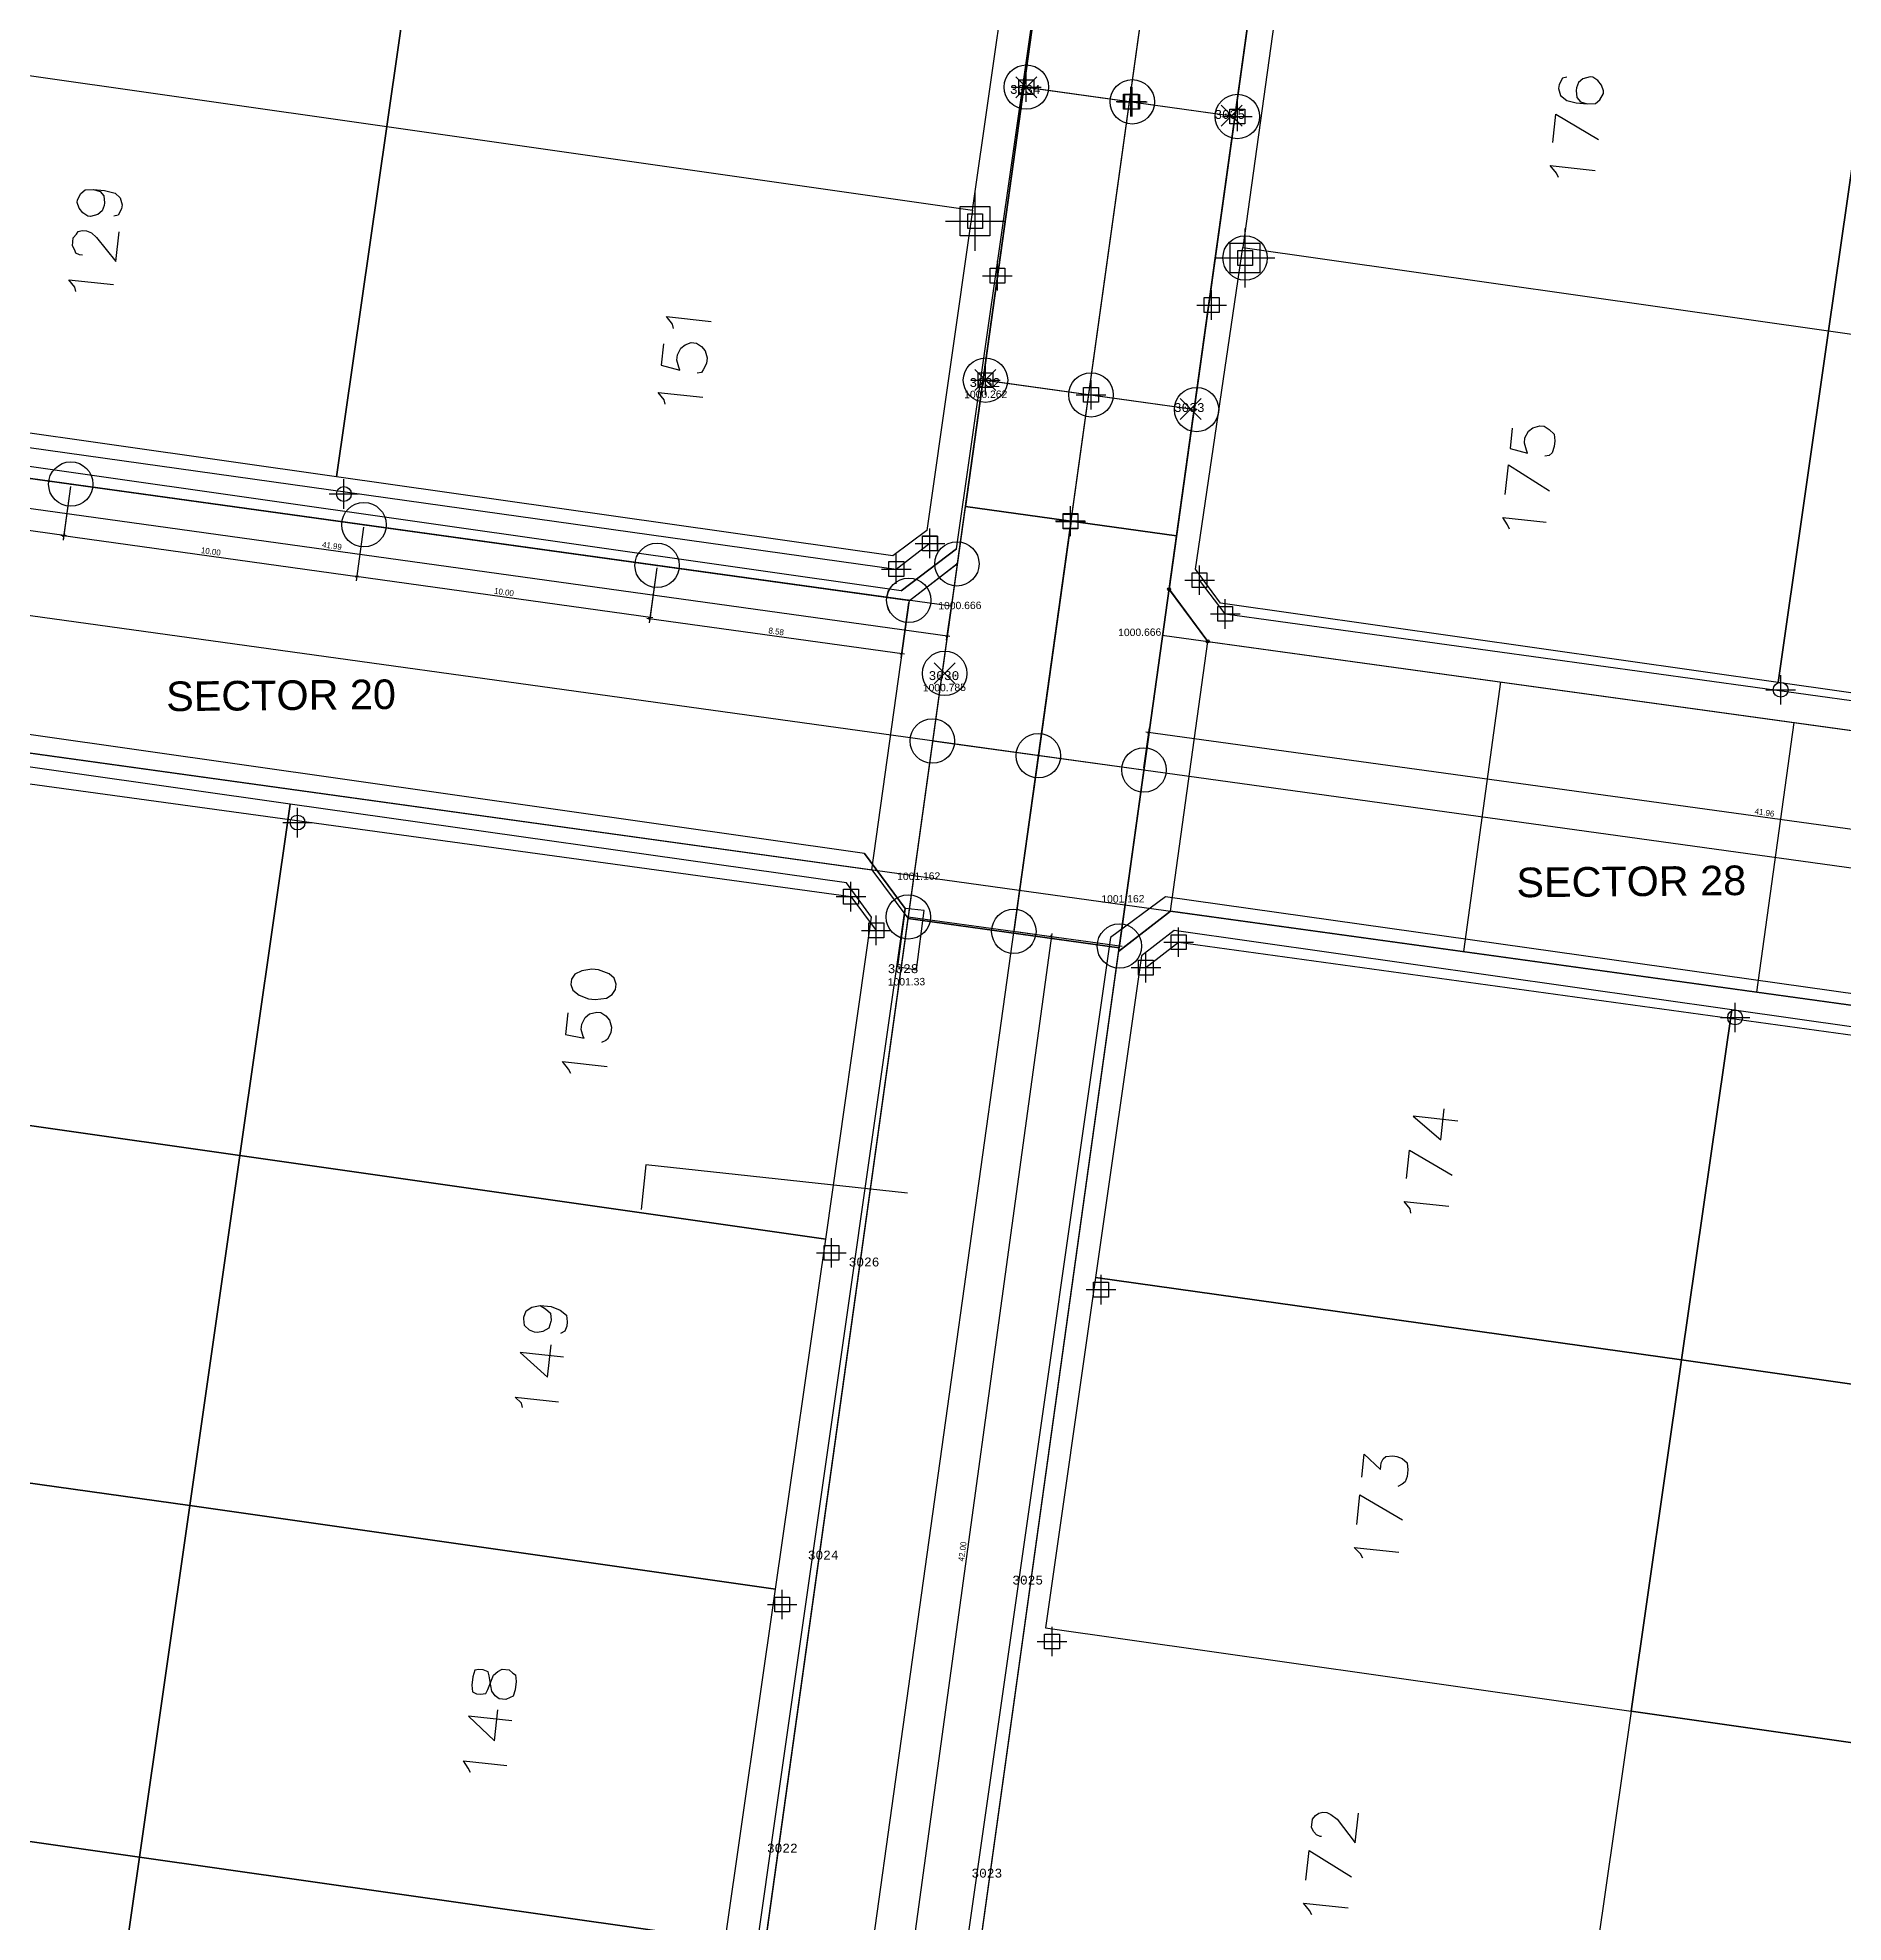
# Model space of a CAD drawing. Header units: metres. Extents: x 678 to 2349, y 417 to 1219.
# Drawn here: x 865.9 to 926.9, y 920.4 to 984.1 of the extents above; entities that cross this region are included whole.
import ezdxf
from ezdxf.enums import TextEntityAlignment as Align

# ---------------------------------------------------------------- set-up
doc = ezdxf.new("R2010")
doc.units = ezdxf.units.M
doc.header["$PDMODE"] = 32
doc.header["$PDSIZE"] = 1.5
doc.linetypes.add('DASHED', pattern=[0.75, 0.5, -0.25])
for name, color, linetype in [('12-CONDICIONES EXISTENTES', 2, 'Continuous'), ('C-ANNO-MATC-TEXT', 150, 'Continuous'), ('C-ROAD-PROF-TEXT', 11, 'Continuous'), ('linea 1', 1, 'Continuous'), ('LOTE 243', 1, 'Continuous'), ('puntos nov 7', 50, 'Continuous'), ('PUNTOS V', 4, 'Continuous'), ('V-NODE', 1, 'Continuous')]:
    doc.layers.add(name, color=color, linetype=linetype)
doc.layers.add('PDF2_area escolar', color=7, linetype='Continuous', true_color=0x989898)
doc.layers.add('PDF_Geometry', color=7, linetype='Continuous', true_color=0x797979)
doc.styles.add('CITY2', font='stylu.ttf', dxfattribs={"height": 0.2})
doc.styles.add('MONOTXT4', font='monotxt4.shx')
doc.styles.get("Standard").update_dxf_attribs({"font": 'arial.ttf'})
doc.dimstyles.new('COTAS2', dxfattribs={"dimtxt": 0.02, "dimasz": 0.1, "dimexe": 0.15, "dimexo": 0.08, "dimgap": 0.05, "dimtad": 1, "dimzin": 0, "dimdsep": 46, "dimtxsty": 'CITY2', "dimblk": 'ARCHTICK', "dimcen": 1, "dimdle": 0.1, "dimclrd": 1, "dimclre": 1, "dimclrt": 2, "dimadec": 0, "dimazin": 0, "dimtfac": 1, "dimtofl": 0, "dimtmove": 0, "dimatfit": 3, "dimldrblk": 'ARCHTICK', "dimfxl": 0.18, "dimtolj": 1, "dimtzin": 0, "dimarcsym": 0})

# ---------------------------------------------------------------- blocks, each defined once
blk = doc.blocks.new('*U270')
at = {"color": 0, "linetype": 'ByBlock', "lineweight": -2, "transparency": 16777216}
for p, q in [((-1, 0), (1, 0)), ((0, -1), (0, 1))]:
    blk.add_line(p, q, dxfattribs=at)
blk.add_circle((0, 0), 0.5, dxfattribs=at)
blk = doc.blocks.new('*U2283', base_point=(874.682, 957.559, 1001.709))
at = {"layer": 'V-NODE', "color": 50, "lineweight": -2, "xscale": 0.5, "yscale": 0.5, "zscale": 0.5}
blk.add_blockref('*U270', (874.682, 957.559, 1001.709), dxfattribs=at)
blk = doc.blocks.new('*U2286', base_point=(876.247, 968.663, 1001.155))
at = {"layer": 'V-NODE', "color": 50, "lineweight": -2, "xscale": 0.5, "yscale": 0.5, "zscale": 0.5}
blk.add_blockref('*U270', (876.247, 968.663, 1001.155), dxfattribs=at)
blk = doc.blocks.new('*U2456')
at = {"color": 0, "linetype": 'ByBlock', "lineweight": -2, "transparency": 16777216}
for p, q in [((0, -1), (0, 1)), ((-1, 0), (1, 0))]:
    blk.add_line(p, q, dxfattribs=at)
blk.add_lwpolyline([(-0.5, -0.5), (-0.5, 0.5), (0.5, 0.5), (0.5, -0.5)], close=True, dxfattribs=at)
blk = doc.blocks.new('*U2480', base_point=(897.575, 977.883, 1000.63))
at = {"layer": 'V-NODE', "color": 10, "lineweight": -2}
blk.add_blockref('*U2456', (897.575, 977.883, 1000.63), dxfattribs=at)
blk = doc.blocks.new('*U2483', base_point=(906.697, 976.64, 1000.781))
at = {"layer": 'V-NODE', "color": 10, "lineweight": -2}
blk.add_blockref('*U2456', (906.697, 976.64, 1000.781), dxfattribs=at)
blk = doc.blocks.new('*U2558')
at = {"color": 0, "linetype": 'ByBlock', "lineweight": -2, "transparency": 16777216}
for p, q in [((-1, 0), (1, 0)), ((0, -1), (0, 1))]:
    blk.add_line(p, q, dxfattribs=at)
blk.add_lwpolyline([(-0.5, -0.5), (-0.5, 0.5), (0.5, 0.5), (0.5, -0.5)], close=True, dxfattribs=at)
blk = doc.blocks.new('*U2759', base_point=(891.056, 931.133, 1003.201))
at = {"layer": 'V-NODE', "color": 130, "lineweight": -2, "xscale": 0.5, "yscale": 0.5, "zscale": 0.5}
blk.add_blockref('*U2558', (891.056, 931.133, 1003.201), dxfattribs=at)
blk = doc.blocks.new('*U2762', base_point=(900.174, 929.883, 1003.415))
at = {"layer": 'V-NODE', "color": 130, "lineweight": -2, "xscale": 0.5, "yscale": 0.5, "zscale": 0.5}
blk.add_blockref('*U2558', (900.174, 929.883, 1003.415), dxfattribs=at)
blk = doc.blocks.new('*U2765', base_point=(901.83, 941.775, 1002.659))
at = {"layer": 'V-NODE', "color": 130, "lineweight": -2, "xscale": 0.5, "yscale": 0.5, "zscale": 0.5}
blk.add_blockref('*U2558', (901.83, 941.775, 1002.659), dxfattribs=at)
blk = doc.blocks.new('*U2768', base_point=(892.72, 943.018, 1002.484))
at = {"layer": 'V-NODE', "color": 130, "lineweight": -2, "xscale": 0.5, "yscale": 0.5, "zscale": 0.5}
blk.add_blockref('*U2558', (892.72, 943.018, 1002.484), dxfattribs=at)
blk = doc.blocks.new('*U2771', base_point=(894.236, 953.916, 1001.882))
at = {"layer": 'V-NODE', "color": 130, "lineweight": -2, "xscale": 0.5, "yscale": 0.5, "zscale": 0.5}
blk.add_blockref('*U2558', (894.236, 953.916, 1001.882), dxfattribs=at)
blk = doc.blocks.new('*U2774', base_point=(893.381, 955.055, 1001.832))
at = {"layer": 'V-NODE', "color": 130, "lineweight": -2, "xscale": 0.5, "yscale": 0.5, "zscale": 0.5}
blk.add_blockref('*U2558', (893.381, 955.055, 1001.832), dxfattribs=at)
blk = doc.blocks.new('*U2777', base_point=(903.346, 952.656, 1002.103))
at = {"layer": 'V-NODE', "color": 130, "lineweight": -2, "xscale": 0.5, "yscale": 0.5, "zscale": 0.5}
blk.add_blockref('*U2558', (903.346, 952.656, 1002.103), dxfattribs=at)
blk = doc.blocks.new('*U2780', base_point=(904.451, 953.516, 1002.064))
at = {"layer": 'V-NODE', "color": 130, "lineweight": -2, "xscale": 0.5, "yscale": 0.5, "zscale": 0.5}
blk.add_blockref('*U2558', (904.451, 953.516, 1002.064), dxfattribs=at)
blk = doc.blocks.new('*U2783', base_point=(906.026, 964.61, 1001.429))
at = {"layer": 'V-NODE', "color": 130, "lineweight": -2, "xscale": 0.5, "yscale": 0.5, "zscale": 0.5}
blk.add_blockref('*U2558', (906.026, 964.61, 1001.429), dxfattribs=at)
blk = doc.blocks.new('*U2786', base_point=(905.158, 965.751, 1001.29))
at = {"layer": 'V-NODE', "color": 130, "lineweight": -2, "xscale": 0.5, "yscale": 0.5, "zscale": 0.5}
blk.add_blockref('*U2558', (905.158, 965.751, 1001.29), dxfattribs=at)
blk = doc.blocks.new('*U2789', base_point=(896.05, 966.989, 1001.237))
at = {"layer": 'V-NODE', "color": 130, "lineweight": -2, "xscale": 0.5, "yscale": 0.5, "zscale": 0.5}
blk.add_blockref('*U2558', (896.05, 966.989, 1001.237), dxfattribs=at)
blk = doc.blocks.new('*U2792', base_point=(894.913, 966.127, 1001.61))
at = {"layer": 'V-NODE', "color": 130, "lineweight": -2, "xscale": 0.5, "yscale": 0.5, "zscale": 0.5}
blk.add_blockref('*U2558', (894.913, 966.127, 1001.61), dxfattribs=at)
blk = doc.blocks.new('*U2795', base_point=(896.045, 966.995, 1001.239))
at = {"layer": 'V-NODE', "color": 130, "lineweight": -2, "xscale": 0.5, "yscale": 0.5, "zscale": 0.5}
blk.add_blockref('*U2558', (896.045, 966.995, 1001.239), dxfattribs=at)
blk = doc.blocks.new('*U2798', base_point=(897.575, 977.883, 1000.63))
at = {"layer": 'V-NODE', "color": 130, "lineweight": -2, "xscale": 0.5, "yscale": 0.5, "zscale": 0.5}
blk.add_blockref('*U2558', (897.575, 977.883, 1000.63), dxfattribs=at)
blk = doc.blocks.new('*U2801', base_point=(906.697, 976.64, 1000.781))
at = {"layer": 'V-NODE', "color": 130, "lineweight": -2, "xscale": 0.5, "yscale": 0.5, "zscale": 0.5}
blk.add_blockref('*U2558', (906.697, 976.64, 1000.781), dxfattribs=at)
blk = doc.blocks.new('base')
at = {"layer": 'PDF_Geometry', "lineweight": 25, "extrusion": (-0.000787417, 0.063364, 0.99799), "elevation": 0.026}
for points in [[(-314.355, -197.288), (-299.601, -195.681), (-292.744, -194.188), (-282.663, -192.111), (-274.476, -190.361), (-258.037, -185.154), (-248.029, -180.61), (-240.539, -177.71), (-228.643, -174.042), (-222.733, -172.714), (-217.384, -171.04), (-209.935, -169.248), (-202.16, -164.759), (-196.196, -160.284), (-195.073, -159.817), (-178.095, -157.457), (-154.298, -156.614), (-136.667, -154.611), (-124.436, -153.164), (-118.066, -151.474), (-100.79, -146.646), (-80.955, -140.967), (-73.385, -139.328), (-61.694, -135.822), (-40.504, -131.604), (-37.727, -130.872), (-17.661, -129.441), (1.311, -127.461), (21.092, -124.929), (41.006, -122.83), (47.376, -123.458), (63.592, -123.186), (81.402, -124.312), (85.639, -96.072), (88.705, -66.393), (92.811, -40.781), (97.16, -22.386), (100.596, -1.562), (102.483, 8.32), (109.691, 37.361), (117.528, 76.62), (126.217, 115.638), (131.513, 149.592), (134.682, 173.973), (136.916, 195.591), (139.956, 229.678), (141.558, 250.676), (142.614, 271.37), (143.252, 283.21), (147.066, 312.938), (152.58, 355.631), (153.554, 396.042), (150.869, 418.02), (151.777, 438.639), (150.959, 458.028), (151.777, 438.639), (150.869, 418.02), (153.554, 396.042), (152.58, 355.631), (147.066, 312.938), (143.252, 283.21), (142.614, 271.37), (141.558, 250.676), (139.956, 229.678), (136.916, 195.591), (134.682, 173.973), (131.513, 149.592), (126.217, 115.638), (117.528, 76.62), (109.691, 37.361), (102.483, 8.32), (100.596, -1.562), (97.16, -22.386), (92.811, -40.781), (88.705, -66.393), (85.639, -96.072), (81.402, -124.312), (63.592, -123.186), (47.376, -123.458), (41.006, -122.83), (21.092, -124.929), (1.311, -127.461), (-17.661, -129.441), (-37.727, -130.872), (-40.504, -131.604), (-61.694, -135.822), (-73.385, -139.328), (-80.955, -140.967), (-100.79, -146.646), (-118.066, -151.474), (-124.436, -153.164), (-136.667, -154.611), (-154.298, -156.614), (-178.095, -157.457), (-195.073, -159.817), (-196.196, -160.284), (-202.16, -164.759), (-209.935, -169.248), (-217.384, -171.04), (-222.733, -172.714), (-228.643, -174.042), (-240.539, -177.71), (-248.029, -180.61), (-258.037, -185.154), (-274.476, -190.361), (-282.663, -192.111), (-292.744, -194.188), (-299.601, -195.681), (-314.355, -197.288), (-312.178, -178.446), (-309.146, -157.898), (-306.876, -132.899), (-305.823, -118.002), (-298.643, -78.802), (-291.055, -45.077), (-282.252, -15.116), (-275.645, 10.473), (-270.319, 33.898), (-263.825, 63.164), (-258.15, 86.408), (-284.424, 123.888)], [(-11.71, 51.199), (-13.594, 49.803), (-24.492, -20.249), (-23.096, -22.133), (15.367, -28.112), (17.206, -26.71), (28.103, 43.341), (26.707, 45.225)], [(-34.407, 34.086), (-34.264, 34.116), (-34.145, 34.333), (-34.129, 34.47), (-34.193, 34.71), (-34.405, 34.874), (-34.719, 34.959), (-35.085, 35.003), (-35.365, 34.99), (-35.518, 34.869), (-35.637, 34.652), (-35.648, 34.561), (-35.579, 34.367), (-35.458, 34.213), (-35.286, 34.1), (-35.195, 34.089), (-34.956, 34.152), (-34.802, 34.273), (-34.734, 34.45), (-34.723, 34.542), (-34.741, 34.776), (-34.862, 34.929), (-35.085, 35.003)], [(-33.909, 36.299), (-34.024, 35.339), (-35.45, 36.206)], [(-34.091, 37.48), (-34.016, 37.332), (-33.815, 37.076), (-35.323, 37.257)], [(15.408, 37.266), (15.184, 37.339), (15.064, 37.493), (15.046, 37.727), (15.057, 37.819), (15.124, 37.996), (15.278, 38.116), (15.518, 38.18), (15.609, 38.169), (15.781, 38.056), (15.901, 37.902), (15.971, 37.708), (15.96, 37.617), (15.841, 37.399), (15.687, 37.279), (15.408, 37.266), (15.042, 37.31), (14.682, 37.4), (14.515, 37.559), (14.452, 37.799), (14.468, 37.936), (14.587, 38.153), (14.73, 38.183)], [(15.814, 39.489), (15.906, 39.478), (16.037, 39.416), (16.072, 39.319), (16.147, 39.171), (16.114, 38.897), (16.006, 38.771), (15.949, 38.685), (15.807, 38.656), (15.67, 38.672), (15.492, 38.74), (15.326, 38.899), (14.683, 39.718), (14.562, 38.713)], [(16.055, 40.712), (16.084, 40.57), (16.285, 40.314), (14.776, 40.495)], [(-4.121, 42.216), (-4.092, 42.073), (-3.891, 41.817), (-5.399, 41.999)], [(-3.781, 42.731), (-3.693, 43.463), (-4.322, 43.631), (-4.287, 43.534), (-4.223, 43.295), (-4.245, 43.112), (-4.364, 42.894), (-4.518, 42.774), (-4.711, 42.704), (-4.894, 42.726), (-5.066, 42.84), (-5.187, 42.993), (-5.251, 43.233), (-5.229, 43.416), (-5.11, 43.633), (-5.053, 43.719), (-4.91, 43.748)], [(-13.594, 49.803), (-11.71, 51.199), (26.707, 45.225), (28.103, 43.341)], [(-3.813, 44.775), (-3.784, 44.633), (-3.583, 44.377), (-5.091, 44.558)], [(-32.421, 45.95), (-32.339, 46.636), (-32.922, 46.799), (-32.887, 46.702), (-32.823, 46.462), (-32.845, 46.279), (-32.964, 46.062), (-33.118, 45.941), (-33.357, 45.877), (-33.495, 45.894), (-33.666, 46.007), (-33.833, 46.166), (-33.851, 46.4), (-33.829, 46.583), (-33.756, 46.806), (-33.653, 46.887), (-33.511, 46.916)], [(-32.151, 48.19), (-32.273, 47.184), (-33.647, 48.092)], [(-32.288, 49.365), (-32.213, 49.217), (-32.058, 48.967), (-33.52, 49.143)], [(8.705, 193.58), (-11.713, 61.957), (-10.362, 60.079), (28.101, 54.1), (29.985, 55.496), (58.5, 239.445)], [(-10.362, 60.079), (-11.713, 61.957), (-11.43, 63.917), (-12.064, 64.04), (-12.352, 62.034), (-11.713, 61.957)], [(-0.267, 65.354), (-0.179, 66.086), (-0.813, 66.208), (-0.773, 66.157), (-0.709, 65.918), (-0.731, 65.735), (-0.85, 65.517), (-1.004, 65.397), (-1.243, 65.333), (-1.38, 65.349), (-1.552, 65.463), (-1.673, 65.616), (-1.737, 65.856), (-1.715, 66.039), (-1.596, 66.256), (-1.545, 66.296), (-1.396, 66.371)], [(-0.345, 67.404), (-0.27, 67.256), (-0.069, 67), (-1.577, 67.181)], [(-30.293, 69.389), (-28.785, 69.207), (-29.707, 70.014), (-29.834, 68.963)], [(-28.531, 71.31), (-28.647, 70.35), (-30.073, 71.217)], [(-11.664, 71.596), (-2.843, 70.533), (-2.661, 72.042)], [(-28.668, 72.486), (-28.639, 72.343), (-28.438, 72.087), (-29.946, 72.269)], [(0.785, 75.244), (0.614, 75.357), (0.447, 75.516), (0.429, 75.75), (0.435, 75.796), (0.508, 76.019), (0.707, 76.134), (0.896, 76.158), (0.987, 76.147), (1.164, 76.079), (1.331, 75.92), (1.349, 75.686), (1.343, 75.64), (1.27, 75.417), (1.071, 75.302), (0.785, 75.244), (0.42, 75.288), (0.111, 75.418), (-0.101, 75.582), (-0.119, 75.816), (-0.103, 75.953), (-0.035, 76.131), (0.113, 76.206)], [(0.024, 77.005), (1.486, 76.828), (0.569, 77.681), (0.437, 76.584)], [(1.432, 78.69), (1.462, 78.547), (1.668, 78.337), (0.206, 78.513)], [(-26.897, 81.407), (-26.991, 80.63), (-27.53, 81.159), (-27.558, 80.93), (-27.62, 80.799), (-27.722, 80.718), (-27.956, 80.7), (-28.093, 80.717), (-28.271, 80.785), (-28.437, 80.944), (-28.455, 81.178), (-28.428, 81.406), (-28.36, 81.584), (-28.258, 81.664), (-28.109, 81.739)], [(-26.705, 83.007), (-26.826, 82.002), (-28.252, 82.869)], [(-26.892, 84.143), (-26.818, 83.995), (-26.611, 83.784), (-28.119, 83.966)], [(1.922, 89.296), (3.385, 89.12), (2.513, 89.967), (2.386, 88.916)], [(3.336, 91.027), (3.411, 90.879), (3.566, 90.628), (2.104, 90.804)], [(-25.387, 93.56), (-25.341, 93.555), (-25.21, 93.492), (-25.129, 93.39), (-25.054, 93.242), (-25.087, 92.968), (-25.195, 92.841), (-25.298, 92.761), (-25.44, 92.732), (-25.577, 92.748), (-25.709, 92.811), (-25.921, 92.975), (-26.519, 93.789), (-26.64, 92.784)], [(-24.839, 95.024), (-24.961, 94.019), (-26.381, 94.932)], [(-25.022, 96.206), (-24.947, 96.057), (-24.746, 95.801), (-26.254, 95.983)]]:
    blk.add_lwpolyline(points, dxfattribs=at)
for points in [[(5.475, 35.263), (3.626, 23.383), (23.432, 20.348), (25.275, 32.182)], [(-14.28, 38.339), (-16.128, 26.459), (3.626, 23.383), (5.475, 35.263)], [(-43.143, 42.79), (-44.986, 30.956), (-25.186, 27.875), (-23.388, 39.714)], [(-62.897, 45.866), (-64.746, 33.986), (-44.986, 30.956), (-43.143, 42.79)], [(5.475, 35.263), (7.318, 47.098), (26.118, 44.183), (26.957, 43.062), (25.275, 32.182)], [(-14.28, 38.339), (-12.603, 49.173), (-11.437, 50.006), (7.318, 47.098), (5.475, 35.263)], [(-43.143, 42.79), (-41.294, 54.67), (-22.494, 51.756), (-21.661, 50.589), (-23.388, 39.714)], [(-62.897, 45.866), (-61.215, 56.746), (-60.048, 57.579), (-41.294, 54.67), (-43.143, 42.79)], [(10.87, 70.041), (9.022, 58.161), (27.822, 55.246), (28.943, 56.085), (30.67, 66.96)], [(-8.884, 73.116), (-10.566, 62.236), (-9.733, 61.069), (9.022, 58.161), (10.87, 70.041)], [(-37.747, 77.567), (-39.59, 65.733), (-20.79, 62.819), (-19.669, 63.657), (-17.987, 74.538)], [(-0.383, 64.394), (-0.452, 64.588), (-0.664, 64.753), (-0.973, 64.883), (-1.201, 64.91), (-1.578, 64.863), (-1.777, 64.748), (-1.891, 64.576), (-1.913, 64.393), (-1.844, 64.199), (-1.677, 64.04), (-1.323, 63.905), (-1.094, 63.877), (-0.763, 63.93), (-0.518, 64.04), (-0.405, 64.212)], [(-57.502, 80.643), (-59.183, 69.763), (-58.345, 68.642), (-39.59, 65.733), (-37.747, 77.567)], [(12.713, 81.875), (10.87, 70.041), (30.67, 66.96), (32.473, 78.845)], [(-7.041, 84.951), (-8.884, 73.116), (10.87, 70.041), (12.713, 81.875)], [(-35.898, 89.447), (-37.747, 77.567), (-17.987, 74.538), (-16.144, 86.372)], [(-55.653, 92.523), (-57.502, 80.643), (-37.747, 77.567), (-35.898, 89.447)], [(14.562, 93.755), (12.713, 81.875), (32.473, 78.845), (34.316, 90.68)], [(-5.192, 96.831), (-7.041, 84.951), (12.713, 81.875), (14.562, 93.755)], [(3.258, 88.069), (3.24, 88.303), (3.108, 88.365), (2.971, 88.381), (2.783, 88.358), (2.721, 88.226), (2.591, 87.917), (2.523, 87.74), (2.369, 87.619), (2.221, 87.544), (1.993, 87.572), (1.866, 87.68), (1.78, 87.737), (1.762, 87.971), (1.795, 88.245), (1.869, 88.468), (1.966, 88.503), (2.114, 88.577), (2.342, 88.55), (2.468, 88.442), (2.589, 88.288), (2.613, 88.1), (2.665, 87.769), (2.695, 87.626), (2.872, 87.559), (3.009, 87.542), (3.152, 87.571), (3.225, 87.794)], [(-53.81, 104.357), (-55.653, 92.523), (-35.898, 89.447), (-34.055, 101.282)], [(16.405, 105.59), (14.562, 93.755), (34.316, 90.68), (36.165, 102.56)], [(-3.349, 108.665), (-5.192, 96.831), (14.562, 93.755), (16.405, 105.59)]]:
    blk.add_lwpolyline(points, close=True, dxfattribs=at)
blk.add_lwpolyline([(-45.276, 166.718), (-60.33, 69.484), (-58.98, 67.605), (-20.511, 61.672), (-18.633, 63.023), (0.247, 184.698, 0.636424), (-2.755, 186.728), (-17.682, 177.908)], format="xyb", dxfattribs=at)
blk = doc.blocks.new('*U3341')
at = {"color": 0, "linetype": 'ByBlock', "lineweight": -2, "transparency": 16777216}
for p, q in [((-1, 0), (1, 0)), ((0, -1), (0, 1))]:
    blk.add_line(p, q, dxfattribs=at)
blk.add_circle((0, 0), 0.5, dxfattribs=at)
blk = doc.blocks.new('*U3422', base_point=(923.253, 950.972, 1002.288))
at = {"layer": 'V-NODE', "color": 90, "lineweight": -2, "xscale": 0.5, "yscale": 0.5, "zscale": 0.5}
blk.add_blockref('*U3341', (923.253, 950.972, 1002.288), dxfattribs=at)
blk = doc.blocks.new('*U3425', base_point=(924.793, 962.045, 1001.664))
at = {"layer": 'V-NODE', "color": 90, "lineweight": -2, "xscale": 0.5, "yscale": 0.5, "zscale": 0.5}
blk.add_blockref('*U3341', (924.793, 962.045, 1001.664), dxfattribs=at)
blk = doc.blocks.new('*U3815')
at = {"color": 0, "linetype": 'ByBlock', "lineweight": -2, "transparency": 16777216}
for p, q in [((-0.71, -0.71), (0.71, 0.71)), ((-0.71, 0.71), (0.71, -0.71))]:
    blk.add_line(p, q, dxfattribs=at)
blk = doc.blocks.new('*U3830', base_point=(896.55, 962.6, 1000.785))
at = {"layer": 'V-NODE', "lineweight": -2, "xscale": 0.5, "yscale": 0.5, "zscale": 0.5}
blk.add_blockref('*U3815', (896.55, 962.6, 1000.785), dxfattribs=at)
blk = doc.blocks.new('*U3833', base_point=(897.92, 972.51, 1000.262))
at = {"layer": 'V-NODE', "lineweight": -2, "xscale": 0.5, "yscale": 0.5, "zscale": 0.5}
blk.add_blockref('*U3815', (897.92, 972.51, 1000.262), dxfattribs=at)
blk = doc.blocks.new('*U3836', base_point=(904.86, 971.54, 1000.262))
at = {"layer": 'V-NODE', "lineweight": -2, "xscale": 0.5, "yscale": 0.5, "zscale": 0.5}
blk.add_blockref('*U3815', (904.86, 971.54, 1000.262), dxfattribs=at)
blk = doc.blocks.new('*U3839', base_point=(899.31, 982.41, 999.739))
at = {"layer": 'V-NODE', "lineweight": -2, "xscale": 0.5, "yscale": 0.5, "zscale": 0.5}
blk.add_blockref('*U3815', (899.31, 982.41, 999.739), dxfattribs=at)
blk = doc.blocks.new('*U3842', base_point=(906.24, 981.45, 999.739))
at = {"layer": 'V-NODE', "lineweight": -2, "xscale": 0.5, "yscale": 0.5, "zscale": 0.5}
blk.add_blockref('*U3815', (906.24, 981.45, 999.739), dxfattribs=at)
blk = doc.blocks.new('_ArchTick')
at = {"color": 0, "linetype": 'ByBlock', "const_width": 0.15}
blk.add_lwpolyline([(-0.5, -0.5), (0.5, 0.5)], dxfattribs=at)
blk = doc.blocks.new('*D3922')
at = {"layer": 'Defpoints', "color": 0, "transparency": 16777216}
for p in [(855.166, 970.643, 1001.631), (896.762, 964.872, 1001.631), (896.623, 963.874)]:
    blk.add_point(p, dxfattribs=at)
at = {"layer": 'PUNTOS V', "color": 1, "linetype": 'Continuous', "lineweight": -2, "transparency": 16777216}
for p, q in [((855.155, 970.563), (855.007, 969.495)), ((896.751, 964.793), (896.602, 963.725))]:
    blk.add_line(p, q, dxfattribs=at)
at = {"layer": 'PUNTOS V', "color": 1, "lineweight": -2, "transparency": 16777216}
blk.add_line((854.928, 969.658), (896.722, 963.86), dxfattribs=at)
at = {"layer": 'PUNTOS V', "color": 1, "lineweight": -2, "transparency": 16777216, "xscale": 0.1, "yscale": 0.1, "zscale": 0.1}
for p, rotation in [((855.027, 969.644), 172.1021511894504), ((896.623, 963.874), 352.1021511894503)]:
    blk.add_blockref('_ArchTick', p, dxfattribs=dict(at, rotation=rotation))
at = {"layer": 'PUNTOS V', "color": 2, "transparency": 16777216, "insert": (875.846, 966.912), "char_height": 0.2, "attachment_point": 5, "rotation": 352.10215, "style": 'CITY2'}
blk.add_mtext('\\A1;41.99', dxfattribs=at)
blk = doc.blocks.new('*D4304')
at = {"layer": 'Defpoints', "color": 0, "transparency": 16777216}
for p in [(898.884, 953.883, 1001.631), (893.078, 912.286, 1001.631), (894.449, 912.098)]:
    blk.add_point(p, dxfattribs=at)
at = {"layer": 'PUNTOS V', "color": 1, "lineweight": -2, "transparency": 16777216}
blk.add_line((900.162, 953.808), (894.435, 911.999), dxfattribs=at)
at = {"layer": 'PUNTOS V', "color": 1, "linetype": 'Continuous', "lineweight": -2, "transparency": 16777216}
for p, q in [((898.963, 953.872), (900.297, 953.689)), ((893.157, 912.275), (894.597, 912.078))]:
    blk.add_line(p, q, dxfattribs=at)
at = {"layer": 'PUNTOS V', "color": 1, "lineweight": -2, "transparency": 16777216, "xscale": 0.1, "yscale": 0.1, "zscale": 0.1}
for p, rotation in [((900.149, 953.709), 82.20016824873524), ((894.449, 912.098), 262.2001682487353)]:
    blk.add_blockref('_ArchTick', p, dxfattribs=dict(at, rotation=rotation))
at = {"layer": 'PUNTOS V', "color": 2, "transparency": 16777216, "insert": (897.145, 932.925), "char_height": 0.2, "attachment_point": 5, "rotation": 82.20017, "style": 'CITY2'}
blk.add_mtext('\\A1;42.00', dxfattribs=at)
blk = doc.blocks.new('*D4316')
at = {"layer": 'Defpoints', "color": 0, "transparency": 16777216}
for p in [(886.831, 966.25), (895.334, 965.07), (895.085, 963.274)]:
    blk.add_point(p, dxfattribs=at)
at = {"layer": 'PUNTOS V', "color": 1, "linetype": 'Continuous', "lineweight": -2, "transparency": 16777216}
for p, q in [((886.82, 966.171), (886.561, 964.306)), ((895.323, 964.991), (895.064, 963.126))]:
    blk.add_line(p, q, dxfattribs=at)
at = {"layer": 'PUNTOS V', "color": 1, "lineweight": -2, "transparency": 16777216}
blk.add_line((886.483, 964.468), (895.184, 963.261), dxfattribs=at)
at = {"layer": 'PUNTOS V', "color": 1, "lineweight": -2, "transparency": 16777216, "xscale": 0.1, "yscale": 0.1, "zscale": 0.1}
for p, rotation in [((886.582, 964.454), 172.099264543377), ((895.085, 963.274), 352.0992645433769)]:
    blk.add_blockref('_ArchTick', p, dxfattribs=dict(at, rotation=rotation))
at = {"layer": 'PUNTOS V', "color": 2, "transparency": 16777216, "insert": (890.855, 964.017), "char_height": 0.2, "attachment_point": 5, "rotation": 352.09926, "style": 'CITY2'}
blk.add_mtext('\\A1;8.58', dxfattribs=at)
blk = doc.blocks.new('*D4317')
at = {"layer": 'Defpoints', "color": 0, "transparency": 16777216}
for p in [(856.798, 970.416), (867.021, 968.998), (866.781, 967.271)]:
    blk.add_point(p, dxfattribs=at)
at = {"layer": 'PUNTOS V', "color": 1, "linetype": 'Continuous', "lineweight": -2, "transparency": 16777216}
for p, q in [((856.787, 970.337), (856.538, 968.541)), ((867.01, 968.919), (866.761, 967.123))]:
    blk.add_line(p, q, dxfattribs=at)
at = {"layer": 'PUNTOS V', "color": 1, "lineweight": -2, "transparency": 16777216}
blk.add_line((856.459, 968.703), (866.881, 967.258), dxfattribs=at)
at = {"layer": 'PUNTOS V', "color": 1, "lineweight": -2, "transparency": 16777216, "xscale": 0.1, "yscale": 0.1, "zscale": 0.1}
for p, rotation in [((856.558, 968.689), 172.1030709226915), ((866.781, 967.271), 352.1030709226915)]:
    blk.add_blockref('_ArchTick', p, dxfattribs=dict(at, rotation=rotation))
at = {"layer": 'PUNTOS V', "color": 2, "transparency": 16777216, "insert": (861.691, 968.133), "char_height": 0.2, "attachment_point": 5, "rotation": 352.10307, "style": 'CITY2'}
blk.add_mtext('\\A1;10.32', dxfattribs=at)
blk = doc.blocks.new('*D4318')
at = {"layer": 'Defpoints', "color": 0, "transparency": 16777216}
for p in [(867.021, 968.998), (876.926, 967.624), (876.684, 965.881)]:
    blk.add_point(p, dxfattribs=at)
at = {"layer": 'PUNTOS V', "color": 1, "linetype": 'Continuous', "lineweight": -2, "transparency": 16777216}
for p, q in [((867.01, 968.919), (866.759, 967.106)), ((876.915, 967.545), (876.664, 965.732))]:
    blk.add_line(p, q, dxfattribs=at)
at = {"layer": 'PUNTOS V', "color": 1, "lineweight": -2, "transparency": 16777216}
blk.add_line((866.68, 967.269), (876.783, 965.867), dxfattribs=at)
at = {"layer": 'PUNTOS V', "color": 1, "lineweight": -2, "transparency": 16777216, "xscale": 0.1, "yscale": 0.1, "zscale": 0.1}
for p, rotation in [((866.779, 967.255), 172.1024535923152), ((876.684, 965.881), 352.1024535923152)]:
    blk.add_blockref('_ArchTick', p, dxfattribs=dict(at, rotation=rotation))
at = {"layer": 'PUNTOS V', "color": 2, "transparency": 16777216, "insert": (871.753, 966.72), "char_height": 0.2, "attachment_point": 5, "rotation": 352.10245, "style": 'CITY2'}
blk.add_mtext('\\A1;10.00', dxfattribs=at)
blk = doc.blocks.new('*D4319')
at = {"layer": 'Defpoints', "color": 0, "transparency": 16777216}
for p in [(876.926, 967.624), (886.831, 966.25), (886.589, 964.507)]:
    blk.add_point(p, dxfattribs=at)
at = {"layer": 'PUNTOS V', "color": 1, "linetype": 'Continuous', "lineweight": -2, "transparency": 16777216}
for p, q in [((876.915, 967.545), (876.664, 965.732)), ((886.82, 966.171), (886.569, 964.358))]:
    blk.add_line(p, q, dxfattribs=at)
at = {"layer": 'PUNTOS V', "color": 1, "lineweight": -2, "transparency": 16777216}
blk.add_line((876.585, 965.895), (886.688, 964.493), dxfattribs=at)
at = {"layer": 'PUNTOS V', "color": 1, "lineweight": -2, "transparency": 16777216, "xscale": 0.1, "yscale": 0.1, "zscale": 0.1}
for p, rotation in [((876.684, 965.881), 172.1024535923152), ((886.589, 964.507), 352.1024535923152)]:
    blk.add_blockref('_ArchTick', p, dxfattribs=dict(at, rotation=rotation))
at = {"layer": 'PUNTOS V', "color": 2, "transparency": 16777216, "insert": (881.658, 965.346), "char_height": 0.2, "attachment_point": 5, "rotation": 352.10245, "style": 'CITY2'}
blk.add_mtext('\\A1;10.00', dxfattribs=at)
blk = doc.blocks.new('*D4363')
at = {"layer": '12-CONDICIONES EXISTENTES', "color": 1, "linetype": 'Continuous', "lineweight": -2, "transparency": 16777216}
for p, q in [((903.274, 959.406), (903.461, 960.763)), ((944.844, 953.669), (945.032, 955.026))]:
    blk.add_line(p, q, dxfattribs=at)
at = {"layer": '12-CONDICIONES EXISTENTES', "color": 1, "lineweight": -2, "transparency": 16777216}
blk.add_line((903.341, 960.628), (945.11, 954.863), dxfattribs=at)
at = {"layer": 'Defpoints', "color": 0, "transparency": 16777216}
for p in [(903.263, 959.326, 1001.631), (945.011, 954.877), (944.833, 953.589, 1001.429)]:
    blk.add_point(p, dxfattribs=at)
at = {"layer": '12-CONDICIONES EXISTENTES', "color": 1, "lineweight": -2, "transparency": 16777216, "xscale": 0.1, "yscale": 0.1, "zscale": 0.1}
for p, rotation in [((903.441, 960.614), 172.1422109630282), ((945.011, 954.877), 352.1422109630282)]:
    blk.add_blockref('_ArchTick', p, dxfattribs=dict(at, rotation=rotation))
at = {"layer": '12-CONDICIONES EXISTENTES', "color": 2, "transparency": 16777216, "insert": (924.247, 957.899), "char_height": 0.2, "attachment_point": 5, "rotation": 352.14221, "style": 'CITY2'}
blk.add_mtext('\\A1;41.96', dxfattribs=at)
blk = doc.blocks.new('*U4907')
at = {"color": 0, "linetype": 'ByBlock', "lineweight": -2, "transparency": 16777216}
for p, q in [((-1, 0), (1, 0)), ((0, -1), (0, 1))]:
    blk.add_line(p, q, dxfattribs=at)
blk.add_lwpolyline([(-0.5, -0.5), (-0.5, 0.5), (0.5, 0.5), (0.5, -0.5)], close=True, dxfattribs=at)

msp = doc.modelspace()

# ---------------------------------------------------------------- linework, layer by layer
for points, elevation in [([(866.99453, 1043.75415), (865.12675, 1042.30332), (855.39624, 972.28221), (856.798, 970.416), (895.35637, 965.06729), (896.98164, 966.31803), (906.7622, 1036.57971), (905.34372, 1038.41207)], 995.067), ([(955.34805, 1028.81279), (955.49186, 1029.84198), (954.17384, 1031.61), (915.74333, 1036.9634), (913.88549, 1035.53215), (904.13155, 965.44792), (905.43605, 963.68208), (943.89089, 958.3634), (945.68979, 959.71935)], 1001.429), ([(877.00719, 822.82532), (876.49326, 822.25869), (869.51299, 814.56263), (862.79478, 807.1555), (856.07657, 799.74837), (849.35835, 792.34123), (842.64014, 784.9341), (835.92193, 777.52697), (829.20371, 770.11984), (826.89307, 767.57225), (827.16582, 769.52864), (832.63782, 808.77904), (838.16092, 848.3959), (841.61286, 873.15644), (844.1154, 891.18959), (853.29773, 957.34946), (853.54919, 959.13884), (853.66338, 959.95138), (855.50401, 961.30764), (894.07989, 955.95627), (895.30248, 954.32756), (889.51114, 912.77434), (883.73728, 871.17304), (877.94663, 829.57404)], 1007.297)]:
    msp.add_lwpolyline(points, close=True, dxfattribs=dict(elevation=elevation))
for points, elevation in [([(904.38005, 967.24463), (913.88558, 1035.53063), (906.75527, 1036.52993), (897.24881, 968.23732), (904.38005, 967.24463)], 1010.921), ([(904.38005, 967.24463), (897.24881, 968.23732), (906.75506, 1036.52845), (913.88579, 1035.5321), (904.38005, 967.24463)], 1001.631), ([(900.81443, 967.74097), (910.32043, 1036.03028)], 1010.921), ([(848.6419, 975.97231), (848.52393, 975.12321), (845.63753, 972.95586), (844.37446, 963.84298), (846.54338, 961.02408), (846.41736, 960.12733), (853.54919, 959.13884), (853.66338, 959.95138), (855.50401, 961.30764), (894.07989, 955.95627)], 1011.104), ([(855.7734, 974.9815), (855.39624, 972.28221), (856.79821, 970.4162), (895.35637, 965.06729), (896.98164, 966.31803), (897.24881, 968.23732)], 1011.104), ([(904.38005, 967.24463), (902.44221, 953.32357), (895.31097, 954.31625), (897.24881, 968.23732), (904.38005, 967.24463)], 1010.921), ([(900.81443, 967.74097), (899.71145, 959.81738)], 1010.921), ([(902.42601, 953.20716), (904.13155, 965.44792), (905.43605, 963.68208), (943.89089, 958.3634), (945.69127, 959.72047), (943.97311, 947.44107), (942.63043, 949.25015), (904.1756, 954.56883), (902.42601, 953.20716)], 1002.103), ([(904.1302, 965.44975), (905.43605, 963.68208), (943.89089, 958.3634), (945.69127, 959.72047), (945.94032, 961.5004), (953.0708, 960.50384), (950.8532, 944.65613), (943.72293, 945.65577), (943.97311, 947.44107)], 1001.429), ([(899.71145, 959.81738), (898.88351, 953.88271)], 1010.921), ([(886.19397, 836.6075), (902.42601, 953.20716), (904.1756, 954.56883), (942.63138, 949.25698), (943.97311, 947.44107), (930.42045, 850.77109), (892.99705, 832.21698)], 1012.369), ([(895.31097, 954.31625), (902.44221, 953.32357), (902.45092, 953.38612)], 1001.631)]:
    msp.add_lwpolyline(points, dxfattribs=dict(elevation=elevation))
at = {"layer": '12-CONDICIONES EXISTENTES', "color": 1}
for centre in [(904.1302, 965.44975, 1010.921), (905.43605, 963.68208, 1001.429)]:
    msp.add_circle(centre, 0.05, dxfattribs=at)
at = {"layer": 'linea 1'}
for points, elevation in [([(899.31857, 982.41215), (906.25154, 981.44579)], 997.205), ([(897.93806, 972.50789), (904.87104, 971.54154)], 997.205), ([(857.262, 971.402), (894.913, 966.127)], 1001.17), ([(855.866, 960.208), (893.381, 955.055)], 1001.631)]:
    msp.add_lwpolyline(points, dxfattribs=dict(at, elevation=elevation))
at = {"layer": 'PUNTOS V', "color": 1}
for points, elevation in [([(880.99061, 825.33033), (910.54652, 1037.65447)], 1010.921), ([(877.00719, 822.82532), (906.7622, 1036.57971)], 1010.921), ([(886.19302, 836.59243), (913.88579, 1035.5321)], 1010.921), ([(899.20622, 982.42773), (906.3373, 981.43392)], 997.205), ([(897.82592, 972.52345), (904.95701, 971.52964)], 997.205), ([(896.76162, 964.87235), (856.79821, 970.4162)], 1001.631), ([(894.913, 966.127), (896.0578, 967.00799)], 1001.61), ([(895.35637, 965.06729), (896.95928, 966.30083)], 1002.602), ([(903.2628, 959.32643), (854.52568, 966.0874)], 1001.631), ([(906.026, 964.61), (905.158, 965.751)], 1001.429), ([(894.07989, 955.95627), (895.35637, 965.06729)], 1001.631), ([(905.43605, 963.68208), (904.11328, 965.47265)], 1001.429), ([(906.026, 964.61), (943.63, 959.409)], 1001.429), ([(903.89501, 963.89522), (945.47081, 958.14488)], 1001.429), ([(904.1756, 954.56883), (905.43605, 963.68208)], 1002.103), ([(914.0813, 953.19877), (915.34175, 962.31202)], 1002.103), ([(902.62985, 954.77019), (853.88553, 961.53216)], 1001.631), ([(923.987, 951.82872), (925.24745, 960.94197)], 1002.103), ([(896.1311, 960.31577), (903.26449, 959.33863)], 1001.631), ([(903.26449, 959.33863), (944.83338, 953.58925)], 1001.429), ([(894.07989, 955.95627), (895.30248, 954.32756)], 1001.631), ([(893.381, 955.055), (894.236, 953.91598)], 1001.631), ([(902.63397, 954.78205), (944.19594, 949.03363)], 1001.429), ([(895.30868, 954.37239), (902.54115, 953.38169)], 1001.631), ([(902.41485, 953.19847), (904.1756, 954.56883)], 1002.103), ([(903.346, 952.656), (904.451, 953.516)], 1002.103), ([(904.451, 953.516), (947.554, 947.56957)], 1002.064)]:
    msp.add_lwpolyline(points, dxfattribs=dict(at, elevation=elevation))
for p in [(899.30526, 982.41392, 997.205), (902.8841, 981.91517, 997.205), (906.43634, 981.42011, 995.204), (906.697, 976.64, 1000.781), (897.92497, 972.50964, 997.205), (901.49051, 972.01274, 995.204), (905.05605, 971.51583, 995.204), (867.021, 968.998), (876.926, 967.624), (886.831, 966.25), (896.95928, 966.30083, 1002.602), (895.33354, 965.07046, 1000.66), (895.334, 965.07), (896.54817, 962.60025, 1000.785), (896.1311, 960.31577, 1001.631), (899.71145, 959.81738, 1010.921), (903.27924, 959.3366, 1010.921), (895.3186, 954.37103, 1010.921), (898.88351, 953.88271, 1001.631), (902.45092, 953.38612, 1010.921)]:
    msp.add_point(p, dxfattribs=at)

# ---------------------------------------------------------------- block references
at = {"layer": 'C-ANNO-MATC-TEXT', "lineweight": -2, "xscale": 0.5, "yscale": 0.5, "zscale": 0.5}
for p in [(899.305, 982.414, 999.737), (902.838, 981.922, -0.002), (902.884, 981.915, 999.737), (906.436, 981.42, 999.737), (898.329, 976.039, 1000.361), (905.565, 975.049, 1000.328), (897.925, 972.51, 1000.26), (901.491, 972.013, 1000.26), (900.795, 967.751, 1002.886), (900.8, 967.734, 1000.87)]:
    msp.add_blockref('*U4907', p, dxfattribs=at)
at = {"layer": 'PDF2_area escolar'}
msp.add_blockref('base', (882.736, 1016.336, 999.038), dxfattribs=at)
at = {"layer": 'puntos nov 7'}
for name, p in [('*U2286', (876.247, 968.663, 1001.155)), ('*U2283', (874.682, 957.559, 1001.709))]:
    msp.add_blockref(name, p, dxfattribs=at)
at = {"layer": 'V-NODE'}
for name, p in [('*U3839', (899.31, 982.41, 999.739)), ('*U3842', (906.24, 981.45, 999.739)), ('*U2480', (897.575, 977.883, 1000.63)), ('*U2798', (897.575, 977.883, 1000.63)), ('*U2483', (906.697, 976.64, 1000.781)), ('*U2801', (906.697, 976.64, 1000.781)), ('*U3833', (897.92, 972.51, 1000.262)), ('*U3836', (904.86, 971.54, 1000.262)), ('*U2795', (896.045, 966.995, 1001.239)), ('*U2789', (896.05, 966.989, 1001.237)), ('*U2792', (894.913, 966.127, 1001.61)), ('*U2786', (905.158, 965.751, 1001.29)), ('*U2783', (906.026, 964.61, 1001.429)), ('*U3830', (896.55, 962.6, 1000.785)), ('*U3425', (924.793, 962.045, 1001.664)), ('*U2774', (893.381, 955.055, 1001.832)), ('*U2771', (894.236, 953.916, 1001.882)), ('*U2780', (904.451, 953.516, 1002.064)), ('*U2777', (903.346, 952.656, 1002.103)), ('*U3422', (923.253, 950.972, 1002.288)), ('*U2768', (892.72, 943.018, 1002.484)), ('*U2765', (901.83, 941.775, 1002.659)), ('*U2759', (891.056, 931.133, 1003.201)), ('*U2762', (900.174, 929.883, 1003.415))]:
    msp.add_blockref(name, p, dxfattribs=at)

# ---------------------------------------------------------------- texts
at = {"layer": 'C-ROAD-PROF-TEXT', "color": 11, "linetype": 'Continuous', "lineweight": -3, "attachment_point": 8, "rotation": 0.5711077}
for s, insert, char_height in [('{\\C2;1000.262}', (897.93547, 971.90298, 1000.785), 0.25), ('{\\C2;1000.666}', (897.06085, 964.76676, 1000.785), 0.25), ('{\\C2;1000.666}', (903.13789, 963.86161, 1000.785), 0.25), ('{\\C2;SECTOR 20}', (874.13, 961.3461, 1995.253), 1), ('{\\C2;1000.785}', (896.53814, 961.99327, 1000.785), 0.25), ('{\\C2;SECTOR 28}', (919.74855, 955.05683, 1995.253), 1), ('{\\C2;1001.162}', (895.67086, 955.61796, 1011.104), 0.25), ('{\\C2;1001.162}', (902.56954, 954.85292, 2013.168), 0.25), ('{\\C2;1001.33}', (895.25685, 952.0502, 1011.104), 0.25)]:
    msp.add_mtext(s, dxfattribs=dict(at, insert=insert, char_height=char_height))
at = {"layer": 'LOTE 243', "color": 1, "linetype": 'DASHED', "style": 'MONOTXT4'}
for s, p in [('3034', (898.7498, 982.48527, 1004.05956)), ('3035', (905.65816, 981.63966, 1004.05956)), ('3032', (897.38259, 972.57916, 1004.05956)), ('3033', (904.29096, 971.73356, 1004.05956)), ('3030', (896.00209, 962.67491, 1004.05956)), ('3028', (894.62159, 952.77066, 1020.36056)), ('3026', (893.30299, 942.85778, 2015.56456)), ('3024', (891.92248, 932.95352, 2015.56456)), ('3025', (898.83084, 932.10792, 2015.56456)), ('3022', (890.54198, 923.04927, 2015.56456)), ('3023', (897.45034, 922.20367, 2015.56456))]:
    msp.add_text(s, height=0.3, dxfattribs=at).set_placement(p, align=Align.TOP_LEFT)

# ---------------------------------------------------------------- dimensions: what is measured, and where the dimension line sits
at = {"layer": '12-CONDICIONES EXISTENTES', "color": 1}
dim = msp.add_aligned_dim(p1=(903.2628, 959.32643, 1001.631), p2=(944.83338, 953.58925, 1001.429), distance=1.29994, dimstyle='COTAS2', dxfattribs=at)
dim.commit()
dim.dimension.update_dxf_attribs({"geometry": '*D4363', "text_midpoint": (924.24693, 957.89859)})
at = {"layer": 'PUNTOS V', "color": 1}
for p1, p2, distance, picture, middle in [((855.16583, 970.64265, 1001.631), (896.76162, 964.87235, 1001.631), -1.00816, '*D3922', (875.84642, 966.9119)), ((856.798, 970.416), (867.021, 968.998), -1.74323, '*D4317', (861.6912, 968.13316)), ((867.021, 968.998), (876.926, 967.624), -1.75963, '*D4318', (871.75283, 966.72019)), ((886.831, 966.25), (895.334, 965.07), -1.8129, '*D4316', (890.85452, 964.01717))]:
    dim = msp.add_aligned_dim(p1=p1, p2=p2, distance=distance, dimstyle='COTAS2', dxfattribs=at)
    dim.commit()
    dim.dimension.update_dxf_attribs({"geometry": picture, "text_midpoint": middle})
for base, p1, p2, angle, picture, middle in [((886.58922, 964.50706), (876.926, 967.624), (886.831, 966.25), 172.1024536, '*D4319', (881.65783, 965.34619)), ((894.44871, 912.09799), (898.88351, 953.88271, 1001.631), (893.07784, 912.28577, 1001.631), 82.2001682, '*D4304', (897.14491, 932.92476))]:
    dim = msp.add_linear_dim(base=base, p1=p1, p2=p2, angle=angle, dimstyle='COTAS2', override={"dimtmove": 1}, dxfattribs=at)
    dim.commit()
    dim.dimension.update_dxf_attribs({"geometry": picture, "text_midpoint": middle})

doc.saveas('drawing.dxf')
